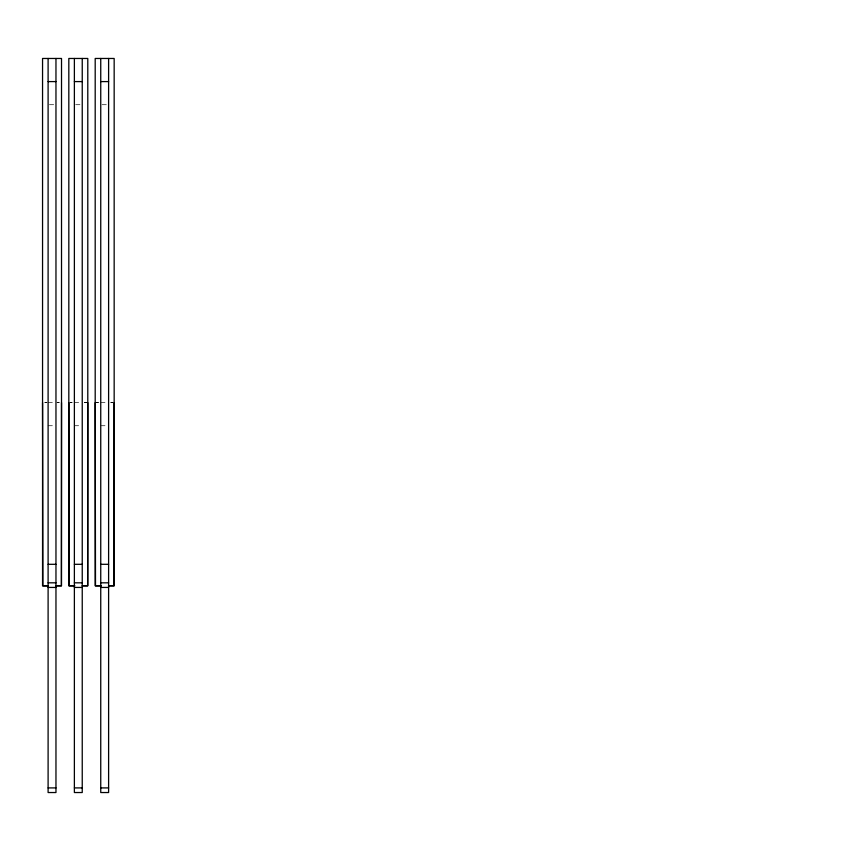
<?xml version="1.0" encoding="UTF-8"?>
<svg xmlns="http://www.w3.org/2000/svg" width="851" height="851" viewBox="0 0 851 851"><rect width="100%" height="100%" fill="white"/><g stroke="black" fill="none" stroke-linecap="round" stroke-linejoin="round"><path stroke-width="0.64" stroke-dasharray="4.25 3.19" d="M49.411 104.716L55.964 104.716M75.686 104.716L82.239 104.716M102.056 104.716L108.609 104.716M48.103 402.608L54.655 402.608M74.377 402.608L80.93 402.608M100.748 402.608L107.3 402.608M48.103 425.734L54.655 425.734M74.377 425.734L80.93 425.734M100.748 425.734L107.3 425.734M46.986 402.608L44.773 402.619L46.986 402.619M72.154 402.608L69.942 402.619L72.154 402.619M98.525 402.608L96.301 402.619L98.525 402.619M59.293 402.608L57.07 402.608L59.293 402.608M86.685 402.608L84.462 402.608L86.685 402.608M113.045 402.608L110.832 402.608L113.045 402.608"/><path stroke-width="1.28" d="M61.517 402.608L61.357 585.786L55.804 585.775L61.517 585.786L61.517 58.464L42.55 58.464L42.55 585.796L48.411 585.796L42.858 585.796L42.55 402.619M87.791 402.608L87.632 585.786L82.09 585.775L87.791 585.786L87.791 58.464L68.825 58.464L68.825 585.796L74.697 585.796L69.144 585.796L68.825 402.619M114.162 402.608L114.002 585.786L108.449 585.775L114.162 585.786L114.162 58.464L95.195 58.464L95.195 585.796L101.056 585.796L95.503 585.796L95.195 402.619M48.103 81.59L55.964 81.59M74.377 81.59L82.239 81.59M100.748 81.59L108.609 81.59M48.103 564.309L55.964 564.309M74.377 564.309L82.239 564.309M100.748 564.309L108.609 564.309M48.103 582.818L55.964 582.818M74.377 582.818L82.239 582.818M100.748 582.818L108.609 582.818M48.103 587.435L55.964 587.435M74.377 587.435L82.239 587.435M100.748 587.435L108.609 587.435M48.103 787.909L55.964 787.909M74.377 787.909L82.239 787.909M100.748 787.909L108.609 787.909M108.609 58.464L108.609 792.536L100.748 792.536L100.748 58.464M82.239 58.464L82.239 792.536L74.377 792.536L74.377 58.464M55.964 58.464L55.964 792.536L48.103 792.536L48.103 58.464"/></g></svg>
